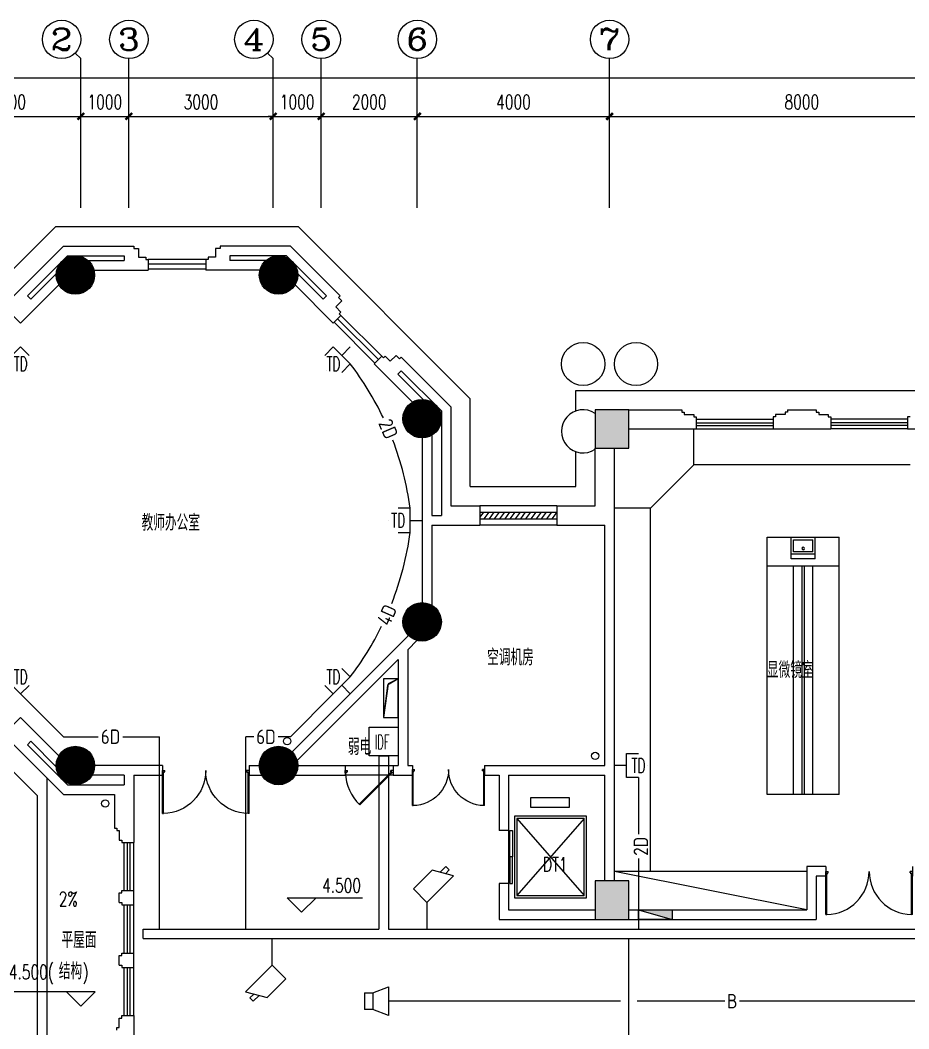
# Model space of a CAD drawing. Extents: x 190999 to 834799, y -200814 to 215286.
# Drawn here: x 327450 to 345937, y 93311 to 114286 of the extents above; entities that cross this region are included whole.
import ezdxf
from ezdxf.enums import TextEntityAlignment as Align

# ---------------------------------------------------------------- set-up
doc = ezdxf.new("R2010")
doc.units = 0
doc.header["$LTSCALE"] = 1000
doc.header["$MEASUREMENT"] = 0
for name, color, linetype in [('00-EQUIP', 3, 'Continuous'), ('00-SIG_TEXT', 7, 'Continuous'), ('00-WIRE-4', 6, 'Continuous'), ('A-墙线', 2, 'Continuous'), ('A-外包装修', 250, 'Continuous'), ('A-外窗', 145, 'Continuous'), ('A-家具', 250, 'Continuous'), ('A-门', 167, 'Continuous'), ('AXIS', 3, 'Continuous'), ('AXIS_TEXT', 7, 'Continuous'), ('COLUMN', 2, 'Continuous'), ('DIM_ELEV', 3, 'Continuous'), ('EQUIP_消火栓', 6, 'Continuous'), ('PUB_HATCH', 250, 'Continuous'), ('PUB_TEXT', 7, 'Continuous'), ('STAIR', 5, 'Continuous'), ('WALL', 4, 'Continuous'), ('WINDOW', 7, 'Continuous'), ('屋面排水', 7, 'Continuous'), ('房间名称', 7, 'Continuous'), ('桥架', 1, 'Continuous'), ('电井开洞', 6, 'Continuous'), ('雨水管', 3, 'Continuous'), ('雨水管口', 1, 'Continuous')]:
    doc.layers.add(name, color=color, linetype=linetype)
doc.styles.add('-GBCBIGGBENOR', font='GBENOR.shx', dxfattribs={"bigfont": 'GBCBIG.shx'})
doc.styles.add('_COMPLEX', font='COMPLEX.shx', dxfattribs={"width": 0.5})
doc.styles.add('_TCH_AXIS', font='COMPLEX', dxfattribs={"bigfont": 'GBCBIG'})
doc.styles.add('_TCH_DIM', font='SIMPLEX', dxfattribs={"bigfont": 'GBCBIG'})
doc.styles.add('COMPLEX', font='COMPLEX')
doc.styles.add('DIM_FONT', font='SIMPLEX', dxfattribs={"width": 0.7, "bigfont": 'GBCBIG'})
doc.styles.get("Standard").update_dxf_attribs({"font": 'simhei.ttf'})
doc.styles.add('zz-1', font='arial.ttf', dxfattribs={"width": 0.8})
doc.dimstyles.new('DIMN', dxfattribs={"dimtxt": 300, "dimasz": 100, "dimexe": 250, "dimexo": 300, "dimgap": 150, "dimtad": 1, "dimdec": 0, "dimzin": 0, "dimdsep": 46, "dimtxsty": 'DIM_FONT', "dimblk": 'ARCHTICK', "dimcen": 0.09, "dimclrt": 7, "dimazin": 2, "dimtfac": 1, "dimtdec": 0, "dimtix": 1, "dimtmove": 2, "dimatfit": 3, "dimfxl": 0, "dimtolj": 1, "dimtzin": 0, "dimarcsym": 0})

# ---------------------------------------------------------------- blocks, each defined once
blk = doc.blocks.new('m1800')
at = {"layer": 'A-墙线'}
for p, q in [((-900, -100), (-900, 100)), ((900, -100), (900, 100))]:
    blk.add_line(p, q, dxfattribs=at)
at = {"layer": 'A-门'}
for p, q in [((-900, 900), (-900, 0)), ((-900, 900), (-880, 900)), ((-880, 900), (-880, 50)), ((880, 900), (880, 50)), ((900, 900), (880, 900)), ((900, 900), (900, 0)), ((-900, 50), (-870, 50)), ((-900, 0), (-850, 0)), ((-870, 50), (-870, 30)), ((-870, 30), (-850, 30)), ((-850, 30), (-850, 0)), ((850, 30), (850, 0)), ((870, 30), (850, 30)), ((900, 0), (850, 0)), ((870, 50), (870, 30)), ((900, 50), (870, 50))]:
    blk.add_line(p, q, dxfattribs=at)
for centre, start, end in [((-900, 0), 0, 88.7267), ((900, 0), 91.2733, 180)]:
    blk.add_arc(centre, 900, start, end, dxfattribs=at)
blk = doc.blocks.new('$TwtSys$00000434')
for p, q in [((-0.5, 0.5), (-0.5, -0.5)), ((-0.5, -0.5), (0.5, 0.5)), ((0.5, 0.5), (-0.5, 0.5)), ((0.5, -0.5), (0.5, 0.5)), ((-0.5, -0.5), (0.5, -0.5))]:
    blk.add_line(p, q)
blk.add_solid([(0.5, -0.5), (0.5, 0.5), (-0.5, -0.5)])
blk = doc.blocks.new('bfm01')
at = {"layer": 'A-墙线'}
for p, q in [((-200, 0), (0, 0)), ((-200, -1000), (0, -1000))]:
    blk.add_line(p, q, dxfattribs=at)
at = {"layer": 'A-门'}
for p, q in [((-200, -1000), (-200, 0)), ((-100, 0), (-100, -50)), ((-70, -50), (-100, -50)), ((-50, -30), (-70, -30)), ((-70, -30), (-70, -50)), ((-64, -44), (-50, -30)), ((-64, -44), (603, -711)), ((-50, 0), (-50, -30)), ((-50, -30), (617, -697)), ((0, 0), (0, -1000)), ((-70, -950), (-100, -950)), ((-100, -1000), (-100, -950)), ((-50, -1000), (-100, -1000)), ((-70, -970), (-70, -950)), ((-50, -970), (-70, -970)), ((-50, -1000), (-50, -970))]:
    blk.add_line(p, q, dxfattribs=at)
blk.add_arc((-100, 0), 1000, 272.866, 315.8103, dxfattribs=at)
blk = doc.blocks.new('$WINLIB2D$00000039')
at = {"color": 0}
for p, q in [((0.5, 0.5), (-0.5, 0.5)), ((-0.5, 0.167), (0.5, 0.167)), ((-0.384, -0.167), (-0.448, 0.167)), ((-0.316, -0.167), (-0.38, 0.167)), ((-0.248, -0.167), (-0.312, 0.167)), ((-0.18, -0.167), (-0.244, 0.167)), ((-0.112, -0.167), (-0.176, 0.167)), ((-0.044, -0.167), (-0.108, 0.167)), ((0.024, -0.167), (-0.04, 0.167)), ((0.092, -0.167), (0.028, 0.167)), ((0.16, -0.167), (0.096, 0.167)), ((0.228, -0.167), (0.164, 0.167)), ((0.296, -0.167), (0.232, 0.167)), ((0.364, -0.167), (0.3, 0.167)), ((0.432, -0.167), (0.368, 0.167)), ((0.5, -0.167), (0.436, 0.167)), ((-0.452, -0.167), (-0.5, 0.084)), ((-0.5, -0.167), (0.5, -0.167)), ((0.5, -0.5), (-0.5, -0.5))]:
    blk.add_line(p, q, dxfattribs=at)
blk = doc.blocks.new('_ArchTick')
at = {"const_width": 0.5}
blk.add_lwpolyline([(-0.7, -0.7), (0.7, 0.7)], dxfattribs=at)
blk = doc.blocks.new('*D43')
at = {"layer": 'AXIS', "color": 0, "lineweight": -2}
for p, q in [((325712, 110686), (325712, 112536)), ((328711, 110686), (328711, 112536)), ((325712, 112286), (328711, 112286))]:
    blk.add_line(p, q, dxfattribs=at)
at = {"layer": 'Defpoints', "color": 0}
for p in [(328711, 112286), (325712, 110386), (328711, 110386)]:
    blk.add_point(p, dxfattribs=at)
at = {"layer": 'AXIS', "color": 0, "lineweight": -2, "xscale": 100, "yscale": 100, "zscale": 100, "rotation": 180}
blk.add_blockref('_ArchTick', (325712, 112286), dxfattribs=at)
at = {"layer": 'AXIS', "color": 0, "lineweight": -2, "xscale": 100, "yscale": 100, "zscale": 100}
blk.add_blockref('_ArchTick', (328711, 112286), dxfattribs=at)
at = {"layer": 'AXIS', "color": 7, "insert": (327211, 112586), "char_height": 300, "attachment_point": 5, "style": 'DIM_FONT'}
blk.add_mtext('\\A1;3000', dxfattribs=at)
blk = doc.blocks.new('*D44')
at = {"layer": 'AXIS', "color": 0, "lineweight": -2}
for p, q in [((328711, 110686), (328711, 112536)), ((329712, 110686), (329712, 112536)), ((328711, 112286), (329712, 112286))]:
    blk.add_line(p, q, dxfattribs=at)
at = {"layer": 'Defpoints', "color": 0}
for p in [(329712, 112286), (328711, 110386), (329712, 110386)]:
    blk.add_point(p, dxfattribs=at)
at = {"layer": 'AXIS', "color": 0, "lineweight": -2, "xscale": 100, "yscale": 100, "zscale": 100, "rotation": 180}
blk.add_blockref('_ArchTick', (328711, 112286), dxfattribs=at)
at = {"layer": 'AXIS', "color": 0, "lineweight": -2, "xscale": 100, "yscale": 100, "zscale": 100}
blk.add_blockref('_ArchTick', (329712, 112286), dxfattribs=at)
at = {"layer": 'AXIS', "color": 7, "insert": (329211, 112586), "char_height": 300, "attachment_point": 5, "style": 'DIM_FONT'}
blk.add_mtext('\\A1;1000', dxfattribs=at)
blk = doc.blocks.new('*D45')
at = {"layer": 'AXIS', "color": 0, "lineweight": -2}
for p, q in [((329712, 110686), (329712, 112536)), ((332712, 110686), (332712, 112536)), ((329712, 112286), (332712, 112286))]:
    blk.add_line(p, q, dxfattribs=at)
at = {"layer": 'Defpoints', "color": 0}
for p in [(332712, 112286), (329712, 110386), (332712, 110386)]:
    blk.add_point(p, dxfattribs=at)
at = {"layer": 'AXIS', "color": 0, "lineweight": -2, "xscale": 100, "yscale": 100, "zscale": 100, "rotation": 180}
blk.add_blockref('_ArchTick', (329712, 112286), dxfattribs=at)
at = {"layer": 'AXIS', "color": 0, "lineweight": -2, "xscale": 100, "yscale": 100, "zscale": 100}
blk.add_blockref('_ArchTick', (332712, 112286), dxfattribs=at)
at = {"layer": 'AXIS', "color": 7, "insert": (331212, 112586), "char_height": 300, "attachment_point": 5, "style": 'DIM_FONT'}
blk.add_mtext('\\A1;3000', dxfattribs=at)
blk = doc.blocks.new('*D46')
at = {"layer": 'AXIS', "color": 0, "lineweight": -2}
for p, q in [((332712, 110686), (332712, 112536)), ((333712, 110686), (333712, 112536)), ((332712, 112286), (332612, 112286)), ((332712, 112286), (333712, 112286)), ((333712, 112286), (333812, 112286))]:
    blk.add_line(p, q, dxfattribs=at)
at = {"layer": 'Defpoints', "color": 0}
for p in [(333712, 112286), (332712, 110386), (333712, 110386)]:
    blk.add_point(p, dxfattribs=at)
at = {"layer": 'AXIS', "color": 0, "lineweight": -2, "xscale": 100, "yscale": 100, "zscale": 100}
blk.add_blockref('_ArchTick', (332712, 112286), dxfattribs=at)
at = {"layer": 'AXIS', "color": 0, "lineweight": -2, "xscale": 100, "yscale": 100, "zscale": 100, "rotation": 180}
blk.add_blockref('_ArchTick', (333712, 112286), dxfattribs=at)
at = {"layer": 'AXIS', "color": 7, "insert": (333212, 112586), "char_height": 300, "attachment_point": 5, "style": 'DIM_FONT'}
blk.add_mtext('\\A1;1000', dxfattribs=at)
blk = doc.blocks.new('*D47')
at = {"layer": 'AXIS', "color": 0, "lineweight": -2}
for p, q in [((333712, 110686), (333712, 112536)), ((335712, 110686), (335712, 112536)), ((333712, 112286), (335712, 112286))]:
    blk.add_line(p, q, dxfattribs=at)
at = {"layer": 'Defpoints', "color": 0}
for p in [(335712, 112286), (333712, 110386), (335712, 110386)]:
    blk.add_point(p, dxfattribs=at)
at = {"layer": 'AXIS', "color": 0, "lineweight": -2, "xscale": 100, "yscale": 100, "zscale": 100, "rotation": 180}
blk.add_blockref('_ArchTick', (333712, 112286), dxfattribs=at)
at = {"layer": 'AXIS', "color": 0, "lineweight": -2, "xscale": 100, "yscale": 100, "zscale": 100}
blk.add_blockref('_ArchTick', (335712, 112286), dxfattribs=at)
at = {"layer": 'AXIS', "color": 7, "insert": (334712, 112586), "char_height": 300, "attachment_point": 5, "style": 'DIM_FONT'}
blk.add_mtext('\\A1;2000', dxfattribs=at)
blk = doc.blocks.new('*D48')
at = {"layer": 'AXIS', "color": 0, "lineweight": -2}
for p, q in [((335712, 110686), (335712, 112536)), ((339712, 110686), (339712, 112536)), ((335712, 112286), (339712, 112286))]:
    blk.add_line(p, q, dxfattribs=at)
at = {"layer": 'Defpoints', "color": 0}
for p in [(339712, 112286), (335712, 110386), (339712, 110386)]:
    blk.add_point(p, dxfattribs=at)
at = {"layer": 'AXIS', "color": 0, "lineweight": -2, "xscale": 100, "yscale": 100, "zscale": 100, "rotation": 180}
blk.add_blockref('_ArchTick', (335712, 112286), dxfattribs=at)
at = {"layer": 'AXIS', "color": 0, "lineweight": -2, "xscale": 100, "yscale": 100, "zscale": 100}
blk.add_blockref('_ArchTick', (339712, 112286), dxfattribs=at)
at = {"layer": 'AXIS', "color": 7, "insert": (337712, 112586), "char_height": 300, "attachment_point": 5, "style": 'DIM_FONT'}
blk.add_mtext('\\A1;4000', dxfattribs=at)
blk = doc.blocks.new('*D49')
at = {"layer": 'AXIS', "color": 0, "lineweight": -2}
for p, q in [((339712, 110686), (339712, 112536)), ((347712, 110686), (347712, 112536)), ((339712, 112286), (347712, 112286))]:
    blk.add_line(p, q, dxfattribs=at)
at = {"layer": 'Defpoints', "color": 0}
for p in [(347712, 112286), (339712, 110386), (347712, 110386)]:
    blk.add_point(p, dxfattribs=at)
at = {"layer": 'AXIS', "color": 0, "lineweight": -2, "xscale": 100, "yscale": 100, "zscale": 100, "rotation": 180}
blk.add_blockref('_ArchTick', (339712, 112286), dxfattribs=at)
at = {"layer": 'AXIS', "color": 0, "lineweight": -2, "xscale": 100, "yscale": 100, "zscale": 100}
blk.add_blockref('_ArchTick', (347712, 112286), dxfattribs=at)
at = {"layer": 'AXIS', "color": 7, "insert": (343712, 112586), "char_height": 300, "attachment_point": 5, "style": 'DIM_FONT'}
blk.add_mtext('\\A1;8000', dxfattribs=at)
blk = doc.blocks.new('*D58')
at = {"layer": 'AXIS', "color": 0, "lineweight": -2}
for p, q in [((325012, 110686), (325012, 113336)), ((402262, 110686), (402262, 113336)), ((325012, 113086), (402262, 113086))]:
    blk.add_line(p, q, dxfattribs=at)
at = {"layer": 'Defpoints', "color": 0}
for p in [(402262, 113086), (325012, 110386), (402262, 110386)]:
    blk.add_point(p, dxfattribs=at)
at = {"layer": 'AXIS', "color": 0, "lineweight": -2, "xscale": 100, "yscale": 100, "zscale": 100, "rotation": 180}
blk.add_blockref('_ArchTick', (325012, 113086), dxfattribs=at)
at = {"layer": 'AXIS', "color": 0, "lineweight": -2, "xscale": 100, "yscale": 100, "zscale": 100}
blk.add_blockref('_ArchTick', (402262, 113086), dxfattribs=at)
at = {"layer": 'AXIS', "color": 7, "insert": (363637, 113386), "char_height": 300, "attachment_point": 5, "style": 'DIM_FONT'}
blk.add_mtext('\\A1;77250', dxfattribs=at)
blk = doc.blocks.new('_YZH')
blk.add_circle((0, 0), 0.5)
at = {"layer": 'PUB_HATCH', "const_width": 0.5}
blk.add_lwpolyline([(-0.25, 0, 1), (0.25, 0, 1)], format="xyb", close=True, dxfattribs=at)
blk = doc.blocks.new('_AXISO')
blk.add_circle((0, 0), 0.5)
at = {"layer": 'AXIS_TEXT', "style": 'COMPLEX', "width": 1.041667}
blk.add_attdef('A', text='', height=0.56, dxfattribs=at).set_placement((-0.25, -0.28), (0.25, -0.28), align=Align.FIT)
blk = doc.blocks.new('$plan$00001609')
at = {"linetype": 'Continuous'}
for p, q in [((0, -251), (0, 251)), ((0, 251), (450, 251)), ((93, -251), (93, 251)), ((450, 251), (450, -251)), ((146, -199), (146, 199)), ((146, 199), (397, 199)), ((397, 199), (397, -199)), ((146, -199), (397, -199)), ((0, -251), (450, -251))]:
    blk.add_line(p, q, dxfattribs=at)
blk.add_line((238, 2), (238, 0))
blk.add_arc((212, 0), 26, 4.716, 0, dxfattribs=at)
at = {"style": 'zz-1'}
for tag in ['YSIZE', 'XSIZE']:
    blk.add_attdef(tag, (0, 0), '', height=0.5, dxfattribs=at)
blk = doc.blocks.new('_LINKPT1')
at = {"color": 0}
blk.add_line((0, 0), (0, 0), dxfattribs=at)
blk = doc.blocks.new('IO37IMB6')
for p, q in [((-0.5, 0.499), (-0.5, 0.999)), ((0.5, 0.999), (0.5, 0.499)), ((0.5, 0.499), (-0.5, 0.499)), ((0, 0.5), (0, 0))]:
    blk.add_line(p, q)
at = {"xscale": 0.002, "yscale": 0.002, "zscale": 0.002}
for p in [(0, 1.384), (-0.5, 0.499), (0.5, 0.499), (0, 0)]:
    blk.add_blockref('_LINKPT1', p, dxfattribs=at)
at = {"style": '_COMPLEX', "width": 0.6, "flags": 8}
blk.add_attdef('$TEXT$', text='', height=0.6, dxfattribs=at).set_placement((0, 1), align=Align.MIDDLE_CENTER)
at = {"flags": 9}
blk.add_attdef('A', (0, 0), '', height=0.00002, dxfattribs=at)
blk = doc.blocks.new('_I71UQN')
for p, q in [((-0.837, 0.1), (-0.609, 0.1)), ((-0.837, -0.1), (-0.837, 0.1)), ((-0.78, 0.4), (-0.323, -0.4)), ((0.78, 0.4), (-0.78, 0.4)), ((0.78, 0.4), (0.78, -0.4)), ((-0.837, -0.1), (-0.494, -0.1)), ((0.78, -0.4), (-0.323, -0.4))]:
    blk.add_line(p, q)
at = {"xscale": 0.002, "yscale": 0.002, "zscale": 0.002}
for p in [(0, 0.4), (0.78, 0), (0, -0.4)]:
    blk.add_blockref('_LINKPT1', p, dxfattribs=at)
at = {"flags": 9}
blk.add_attdef('A', (0, 0), '', height=0.00002, dxfattribs=at)
blk = doc.blocks.new('OS28WV87')
for p, q in [((0.35, 0.35), (1, 0.6)), ((1, 0.6), (1, -0.6)), ((0, 0.35), (0, -0.35)), ((0, 0.35), (0.35, 0.35)), ((0.35, 0.35), (0.35, -0.35)), ((0.35, -0.35), (0, -0.35)), ((1, -0.6), (0.35, -0.35))]:
    blk.add_line(p, q)
at = {"xscale": 0.002, "yscale": 0.002, "zscale": 0.002}
for p in [(0, 0), (0.175, 0.35), (1, 0), (0.175, -0.35)]:
    blk.add_blockref('_LINKPT1', p, dxfattribs=at)
at = {"flags": 9}
blk.add_attdef('A', (0, 0), '', height=0.00002, dxfattribs=at)
blk = doc.blocks.new('A$C6FA94C0C')
at = {"layer": '00-EQUIP', "color": 1}
for p, q in [((80, 672), (0, 0)), ((300, 800), (80, 672))]:
    blk.add_line(p, q, dxfattribs=at)
blk.add_lwpolyline([(0, 0), (300, 0), (300, 800), (0, 800)], close=True, dxfattribs=at)

msp = doc.modelspace()

# ---------------------------------------------------------------- hatches: boundary and pattern name
at = {"layer": 'PUB_HATCH'}
for points in [[(340111.6, 105386.5), (340111.6, 106186.5), (339411.6, 106186.5), (339411.6, 105386.5)], [(340111.6, 95586.5), (340111.6, 96386.5), (339411.6, 96386.5), (339411.6, 95586.5)]]:
    msp.add_hatch(color=256, dxfattribs=at).paths.add_polyline_path(points)

# ---------------------------------------------------------------- linework, layer by layer
at = {"layer": '00-EQUIP'}
msp.add_line((337111.6, 98786.5), (337111.6, 98586.5), dxfattribs=at)
msp.add_lwpolyline([(334711.6, 99586.4), (335311.6, 99586.4), (335311.6, 98986.4), (334711.6, 98986.4)], close=True, dxfattribs=at)
at = {"layer": '00-WIRE-4'}
for p, q in [((328349.5, 99386.5), (327458.6, 100277.5)), ((333070.9, 99383.8), (333964.7, 100277.5)), ((328349.5, 99386.5), (329076.1, 99386.5)), ((329585.3, 99386.5), (330347.2, 99386.5)), ((330347.2, 95386.5), (330347.2, 99386.5)), ((332147.2, 95386.5), (332147.2, 99383.8)), ((332309.6, 99383.8), (332147.2, 99383.8)), ((333070.9, 99383.8), (332818.8, 99383.8)), ((340311.1, 98536.5), (340311.1, 97357.4)), ((340311.1, 96856.8), (340311.1, 95386.5)), ((335912.1, 95940.4), (335912.1, 95386.5)), ((332692.6, 94632.5), (332692.6, 95186.5)), ((340111.1, 90732.1), (340111.1, 95186.5)), ((339936.1, 93886.5), (335111.6, 93886.5)), ((342111.6, 93886.5), (340286.1, 93886.5)), ((348261.6, 93886.5), (342416.6, 93886.5))]:
    msp.add_line(p, q, dxfattribs=at)
for centre, start, end in [((329283.2, 103292.6), 25.43336, 37.38081), ((329283.2, 103292.6), 7.64205, 20.90923), ((329283.2, 104477.9), 338.50735, 352.35795), ((329283.2, 104477.9), 322.61919, 333.81483)]:
    msp.add_arc(centre, 6336.4, start, end, dxfattribs=at)
at = {"layer": 'A-墙线'}
for p, q in [((328350.8, 109586.5), (327317.7, 108553.4)), ((328350.8, 109586.5), (329811.8, 109586.5)), ((329811.8, 109586.5), (329811.8, 109536.5)), ((329811.8, 109536.5), (329911.8, 109536.5)), ((329911.8, 109536.5), (329911.8, 109361.5)), ((331611.8, 109536.5), (331511.8, 109536.5)), ((331511.8, 109536.5), (331511.8, 109361.5)), ((333072.9, 109586.5), (331611.8, 109586.5)), ((331611.8, 109586.5), (331611.8, 109536.5)), ((333072.9, 109586.5), (334106, 108553.4)), ((328433.7, 109386.5), (327600.6, 108553.4)), ((328433.7, 109386.5), (329611.8, 109386.5)), ((328863.9, 109286.5), (329611.8, 109286.5)), ((329611.8, 109386.5), (329611.8, 109286.5)), ((329911.8, 109361.5), (330061.8, 109361.5)), ((330061.8, 109361.5), (330061.8, 109311.5)), ((330061.8, 109311.5), (330111.8, 109311.5)), ((330111.8, 109311.5), (330111.8, 109086.5)), ((331361.8, 109311.5), (331311.8, 109311.5)), ((331311.8, 109311.5), (331311.8, 109086.5)), ((331511.8, 109361.5), (331361.8, 109361.5)), ((331361.8, 109361.5), (331361.8, 109311.5)), ((332990, 109386.5), (331811.8, 109386.5)), ((331811.8, 109386.5), (331811.8, 109286.5)), ((332559.8, 109286.5), (331811.8, 109286.5)), ((332990, 109386.5), (333823.1, 108553.4)), ((328986.7, 109086.5), (330111.8, 109086.5)), ((332437, 109086.5), (331311.8, 109086.5)), ((328200.1, 109011.5), (327671.3, 108482.7)), ((333223.6, 109011.5), (333752.4, 108482.7)), ((328254.8, 108783.3), (327459.2, 107987.7)), ((333168.9, 108783.3), (333964.5, 107987.7)), ((327600.6, 108553.4), (327671.3, 108482.7)), ((333823.1, 108553.4), (333752.4, 108482.7)), ((334141.3, 108447.3), (334017.6, 108323.6)), ((334106, 108553.4), (334070.6, 108518)), ((334070.6, 108518), (334141.3, 108447.3)), ((334017.6, 108323.6), (334123.6, 108217.5)), ((327300.1, 108146.8), (327459.2, 107987.7)), ((334123.6, 108146.8), (333964.5, 107987.7)), ((334123.6, 108217.5), (334088.3, 108182.2)), ((334088.3, 108182.2), (334123.6, 108146.8)), ((334972.2, 107298.3), (334813.1, 107139.2)), ((335007.5, 107262.9), (334972.2, 107298.3)), ((335042.9, 107298.3), (335007.5, 107262.9)), ((335148.9, 107192.2), (335042.9, 107298.3)), ((335272.7, 107315.9), (335148.9, 107192.2)), ((335343.4, 107245.2), (335272.7, 107315.9)), ((335378.8, 107280.6), (335343.4, 107245.2)), ((336411.8, 106247.5), (335378.8, 107280.6)), ((335608.7, 106343.5), (334813.1, 107139.2)), ((335378.8, 106997.8), (335308, 106927)), ((336211.8, 106164.7), (335378.8, 106997.8)), ((335836.9, 106398.2), (335308, 106927)), ((336211.8, 106164.7), (336211.8, 103986.5)), ((336411.8, 106247.5), (336411.8, 104186.5)), ((340111.6, 106186.5), (341211.6, 106186.5)), ((341211.6, 106186.5), (341211.6, 106136.5)), ((341211.6, 106136.5), (341261.6, 106136.5)), ((341261.6, 106136.5), (341261.6, 106086.5)), ((343361.6, 106136.5), (343361.6, 106086.5)), ((343411.6, 106136.5), (343361.6, 106136.5)), ((343411.6, 106186.5), (344011.6, 106186.5)), ((343411.6, 106186.5), (343411.6, 106136.5)), ((344011.6, 106186.5), (344011.6, 106136.5)), ((344011.6, 106136.5), (344061.6, 106136.5)), ((344061.6, 106136.5), (344061.6, 106086.5)), ((341261.6, 106086.5), (341461.6, 106086.5)), ((341461.6, 106086.5), (341461.6, 106036.5)), ((341461.6, 106036.5), (341511.6, 106036.5)), ((341511.6, 106036.5), (341511.6, 105786.5)), ((343161.6, 106036.5), (343111.6, 106036.5)), ((343111.6, 106036.5), (343111.6, 105786.5)), ((343161.6, 106086.5), (343161.6, 106036.5)), ((343361.6, 106086.5), (343161.6, 106086.5)), ((344061.6, 106086.5), (344261.6, 106086.5)), ((344261.6, 106086.5), (344261.6, 106036.5)), ((344261.6, 106036.5), (344311.6, 106036.5)), ((344311.6, 106036.5), (344311.6, 105786.5)), ((345961.6, 106036.5), (345911.6, 106036.5)), ((345911.6, 106036.5), (345911.6, 105786.5)), ((340111.6, 105786.5), (341511.6, 105786.5)), ((343111.6, 105786.5), (344311.6, 105786.5)), ((345911.6, 105786.5), (347361.6, 105786.5)), ((335811.8, 105599), (335811.8, 102174)), ((336011.8, 105652.6), (336011.8, 103986.5)), ((339411.6, 104186.5), (339411.6, 105386.5)), ((339811.6, 96386.5), (339811.6, 105386.5)), ((336011.8, 103986.5), (336211.8, 103986.5)), ((336011.8, 103786.5), (336011.8, 102120.4)), ((339611.6, 98786.5), (339611.6, 103786.5)), ((333107, 99069.4), (335529.4, 101491.7)), ((335511.6, 101191.2), (335711.6, 101391.2)), ((335511.6, 101191.2), (335511.6, 98786.5)), ((333210.6, 98890.1), (335311.6, 100991.2)), ((335311.6, 100991.2), (335311.6, 98786.5)), ((327300.1, 99626.2), (327459.2, 99785.3)), ((328254.8, 98989.6), (327459.2, 99785.3)), ((328350.8, 98186.5), (327317.7, 99219.6)), ((327600.6, 99219.6), (327671.3, 99290.3)), ((328433.7, 98386.5), (327600.6, 99219.6)), ((328200.1, 98761.4), (327671.3, 99290.3)), ((329611.6, 98586.5), (328945.8, 98586.5)), ((330411.2, 98786.5), (328999.1, 98786.5)), ((329611.6, 98586.5), (329611.6, 98386.5)), ((329811.6, 98586.5), (329811.6, 97186.5)), ((329811.6, 98586.5), (330411.2, 98586.5)), ((330411.2, 98786.5), (330411.2, 98586.5)), ((332211.2, 98786.5), (332424.2, 98786.5)), ((332211.2, 98586.5), (332477.8, 98586.5)), ((333170.6, 98586.5), (334211.6, 98586.5)), ((333224.2, 98786.5), (334211.6, 98786.5)), ((334211.6, 98786.5), (334211.6, 98586.5)), ((335211.6, 98786.5), (335311.6, 98786.5)), ((335211.6, 98786.5), (335211.6, 98586.5)), ((335211.6, 98586.5), (335611.6, 98586.5)), ((335511.6, 98786.5), (335611.6, 98786.5)), ((335611.6, 98786.5), (335611.6, 98586.5)), ((337111.6, 98786.5), (339611.6, 98786.5)), ((337111.6, 98786.5), (337111.6, 98586.5)), ((337111.6, 98586.5), (337411.6, 98586.5)), ((337411.6, 98586.5), (337411.6, 97436.5)), ((337611.6, 98586.5), (339611.6, 98586.5)), ((337611.6, 98586.5), (337611.6, 97436.5)), ((339611.6, 96386.5), (339611.6, 98586.5)), ((328433.7, 98386.5), (329611.6, 98386.5)), ((328350.8, 98186.5), (329411.6, 98186.5)), ((329411.6, 98186.5), (329411.6, 97486.5)), ((329411.6, 97486.5), (329461.6, 97486.5)), ((329461.6, 97486.5), (329461.6, 97436.5)), ((329461.6, 97436.5), (329511.6, 97436.5)), ((329511.6, 97436.5), (329511.6, 97236.5)), ((337611.6, 97436.5), (337411.6, 97436.5)), ((329511.6, 97236.5), (329561.6, 97236.5)), ((329561.6, 97236.5), (329561.6, 97186.5)), ((329561.6, 97186.5), (329811.6, 97186.5)), ((344211.6, 96686.5), (343811.6, 96686.5)), ((343811.6, 96686.5), (343811.6, 95786.5)), ((344211.6, 96486.5), (344011.6, 96486.5)), ((344011.6, 96486.5), (344011.6, 95586.5)), ((337611.6, 96336.5), (337411.6, 96336.5)), ((337411.6, 96336.5), (337411.6, 95586.5)), ((337611.6, 96336.5), (337611.6, 95786.5)), ((329511.6, 95936.5), (329511.6, 96136.5)), ((329511.6, 96136.5), (329561.6, 96136.5)), ((329561.6, 96136.5), (329561.6, 96186.5)), ((329561.6, 96186.5), (329811.6, 96186.5)), ((329811.6, 95886.5), (329811.6, 96186.5)), ((329511.6, 95936.5), (329561.6, 95936.5)), ((329561.6, 95936.5), (329561.6, 95886.5)), ((329561.6, 95886.5), (329811.6, 95886.5)), ((337611.6, 95786.5), (339411.6, 95786.5)), ((340111.6, 95786.5), (343811.6, 95786.5)), ((337411.6, 95586.5), (339411.6, 95586.5)), ((340111.6, 95586.5), (344011.6, 95586.5)), ((329511.6, 94636.5), (329511.6, 94836.5)), ((329511.6, 94836.5), (329561.6, 94836.5)), ((329561.6, 94836.5), (329561.6, 94886.5)), ((329561.6, 94886.5), (329811.6, 94886.5)), ((329811.6, 94586.5), (329811.6, 94886.5)), ((329511.6, 94636.5), (329561.6, 94636.5)), ((329561.6, 94636.5), (329561.6, 94586.5)), ((329561.6, 94586.5), (329811.6, 94586.5)), ((329561.6, 93536.5), (329561.6, 93586.5)), ((329561.6, 93586.5), (329811.6, 93586.5)), ((329811.6, 93586.5), (329811.6, 92186.5)), ((329511.6, 93536.5), (329561.6, 93536.5)), ((329511.6, 93336.5), (329511.6, 93536.5)), ((329461.6, 93336.5), (329511.6, 93336.5)), ((329461.6, 93286.5), (329461.6, 93336.5))]:
    msp.add_line(p, q, dxfattribs=at)
at = {"layer": 'A-外包装修'}
for p, q in [((339011.6, 106160.7), (339011.6, 106586.5)), ((339011.6, 106586.5), (402661.6, 106586.5)), ((339011.6, 104586.5), (339011.6, 105312.2)), ((336811.8, 104586.5), (339011.6, 104586.5)), ((328011.6, 91786.5), (328011.6, 98523.1)), ((327811.6, 91586.5), (327811.6, 98157.4))]:
    msp.add_line(p, q, dxfattribs=at)
msp.add_lwpolyline([(336811.8, 104586.5), (336811.8, 106413.2), (333238.6, 109986.5), (328185.1, 109986.5), (324611.8, 106413.2), (324611.8, 101359.8), (327811.6, 98160)], dxfattribs=at)
for centre in [(339161.6, 107136.5), (340261.6, 107136.5)]:
    msp.add_circle(centre, 450, dxfattribs=at)
msp.add_arc((339161.6, 105736.5), 450, 56.25101, 303.74899, dxfattribs=at)
at = {"layer": 'A-外窗'}
for p, q in [((331311.8, 109311.5), (330111.8, 109311.5)), ((331311.8, 109211.5), (330111.8, 109211.5)), ((331311.8, 109111.5), (330111.8, 109111.5)), ((334901.5, 107227.6), (334052.9, 108076.1)), ((334972.2, 107298.3), (334123.6, 108146.8)), ((334830.7, 107156.9), (333982.2, 108005.4)), ((341511.6, 105986.5), (343111.6, 105986.5)), ((345911.6, 105986.5), (344311.6, 105986.5)), ((341511.6, 105916.5), (343111.6, 105916.5)), ((341511.6, 105856.5), (343111.6, 105856.5)), ((341511.6, 105786.5), (343111.6, 105786.5)), ((345911.6, 105916.5), (344311.6, 105916.5)), ((345911.6, 105856.5), (344311.6, 105856.5)), ((345911.6, 105786.5), (344311.6, 105786.5)), ((329611.6, 96186.5), (329611.6, 97186.5)), ((329681.6, 96186.5), (329681.6, 97186.5)), ((329741.6, 96186.5), (329741.6, 97186.5)), ((329811.6, 96186.5), (329811.6, 97186.5)), ((329611.6, 94886.5), (329611.6, 95886.5)), ((329681.6, 94886.5), (329681.6, 95886.5)), ((329741.6, 94886.5), (329741.6, 95886.5)), ((329811.6, 94886.5), (329811.6, 95886.5)), ((329611.6, 93586.5), (329611.6, 94586.5)), ((329681.6, 93586.5), (329681.6, 94586.5)), ((329741.6, 93586.5), (329741.6, 94586.5)), ((329811.6, 93586.5), (329811.6, 94586.5))]:
    msp.add_line(p, q, dxfattribs=at)
at = {"layer": 'A-家具'}
for p, q in [((341461.6, 105036.5), (341461.6, 105786.5)), ((341461.6, 105036.5), (340561.6, 104136.5)), ((345961.6, 105036.5), (341461.6, 105036.5)), ((340561.6, 104136.5), (339811.6, 104136.5)), ((340561.6, 96586.5), (340561.6, 104136.5)), ((342989.3, 98186.5), (342989.3, 103536.5)), ((342989.3, 103536.5), (344489.3, 103536.5)), ((344489.3, 98186.5), (344489.3, 103536.5)), ((342989.3, 102936.5), (344489.3, 102936.5)), ((343539.3, 98186.5), (343539.3, 102936.5)), ((343714.3, 98186.5), (343714.3, 102936.5)), ((343764.3, 98186.5), (343764.3, 102936.5)), ((343939.3, 98186.5), (343939.3, 102936.5)), ((344489.3, 98186.5), (342989.3, 98186.5)), ((343811.6, 96586.5), (339811.6, 96586.5)), ((343811.6, 95786.5), (339811.6, 96586.5))]:
    msp.add_line(p, q, dxfattribs=at)
at = {"layer": 'A-门'}
msp.add_line((337611.6, 97436.5), (337611.6, 96336.5), dxfattribs=at)
for points in [[(337634.1, 96886.5), (337634.1, 97436.5), (337689.3, 97436.5), (337689.3, 96886.5)], [(337634.1, 96886.5), (337634.1, 96336.5), (337689.3, 96336.5), (337689.3, 96886.5)]]:
    msp.add_lwpolyline(points, close=True, dxfattribs=at)
at = {"layer": 'AXIS'}
for p, q in [((328594, 113603.6), (328711.2, 113486.5)), ((328711.2, 110386.5), (328711.2, 113486.5)), ((329711.6, 110386.5), (329711.6, 113486.5)), ((332594.9, 113603.6), (332712.1, 113486.5)), ((332712.1, 110386.5), (332712.1, 113486.5)), ((333711.6, 110386.5), (333711.6, 113486.5)), ((335711.6, 110386.5), (335711.6, 113486.5)), ((339711.6, 110386.5), (339711.6, 113486.5))]:
    msp.add_line(p, q, dxfattribs=at)
at = {"layer": 'COLUMN'}
for p, q in [((340111.6, 106186.5), (339411.6, 106186.5)), ((339411.6, 106186.5), (339411.6, 105386.5)), ((340111.6, 105386.5), (340111.6, 106186.5)), ((339411.6, 105386.5), (340111.6, 105386.5)), ((340111.6, 96386.5), (339411.6, 96386.5)), ((339411.6, 96386.5), (339411.6, 95586.5)), ((340111.6, 95586.5), (340111.6, 96386.5)), ((339411.6, 95586.5), (340111.6, 95586.5))]:
    msp.add_line(p, q, dxfattribs=at)
at = {"layer": 'DIM_ELEV'}
for p, q in [((333304.9, 95738.3), (333004.9, 96038.3)), ((333004.9, 96038.3), (334569.9, 96038.3)), ((333304.9, 95738.3), (333604.9, 96038.3)), ((329013.5, 94081.5), (327213.5, 94081.5)), ((328713.5, 93781.5), (328413.5, 94081.5)), ((328713.5, 93781.5), (329013.5, 94081.5))]:
    msp.add_line(p, q, dxfattribs=at)
at = {"layer": 'STAIR'}
for p, q in [((339182.7, 97686.5), (337782.7, 96086.5)), ((337782.7, 97686.5), (339182.7, 96086.5))]:
    msp.add_line(p, q, dxfattribs=at)
for points in [[(338069.4, 97921.4), (338878.8, 97921.4), (338878.8, 98114.5), (338069.4, 98114.5)], [(339232.7, 97736.5), (337732.7, 97736.5), (337732.7, 96036.5), (339232.7, 96036.5)], [(339182.7, 97686.5), (337782.7, 97686.5), (337782.7, 96086.5), (339182.7, 96086.5)]]:
    msp.add_lwpolyline(points, close=True, dxfattribs=at)
at = {"layer": 'WALL'}
for p, q in [((336411.8, 104186.5), (337011.6, 104186.5)), ((337011.6, 104186.5), (337011.6, 103786.5)), ((338611.6, 104186.5), (339411.6, 104186.5)), ((338611.6, 104186.5), (338611.6, 103786.5)), ((336011.8, 103786.5), (337011.6, 103786.5)), ((338611.6, 103786.5), (339611.6, 103786.5))]:
    msp.add_line(p, q, dxfattribs=at)
at = {"layer": '屋面排水'}
msp.add_lwpolyline([(328537.4, 96347.3, 0, 0, 0), (328778, 96823.1, 80, 0, 0), (328913.4, 97090.8, 0, 0, 0)], format="xyseb", dxfattribs=at)
at = {"layer": '桥架'}
for p, q in [((334911.6, 98986.5), (334911.6, 95386.5)), ((334911.6, 98986.4), (335111.6, 98986.4)), ((335111.6, 98986.5), (335111.6, 95386.5)), ((330011.6, 95386.5), (334911.6, 95386.5)), ((330011.6, 95186.5), (330011.6, 95386.5)), ((335111.6, 95386.5), (402711.6, 95386.5)), ((330011.6, 95186.5), (402711.6, 95186.5))]:
    msp.add_line(p, q, dxfattribs=at)
at = {"layer": '电井开洞', "color": 4}
msp.add_lwpolyline([(335311.6, 100586.5), (335011.6, 100586.5), (335011.6, 99786.5), (335311.6, 99786.5)], close=True, dxfattribs=at)
at = {"layer": '电井开洞'}
msp.add_lwpolyline([(335311.6, 100586.5), (335106.3, 100487.9), (335011.6, 99786.5)], dxfattribs=at)
at = {"layer": '雨水管'}
for centre in [(333004.6, 99293.5), (339411.6, 98986.5)]:
    msp.add_circle(centre, 75, dxfattribs=at)
at = {"layer": '雨水管口'}
msp.add_circle((329220, 97996.6), 75, dxfattribs=at)

# ---------------------------------------------------------------- block references
at = {"layer": '00-EQUIP'}
ref = msp.add_blockref('IO37IMB6', (327105.4, 107492.7), dxfattribs=dict(at, xscale=500, yscale=500, zscale=500, rotation=225))
ref.add_attrib('$TEXT$', 'TD', dxfattribs={"layer": '0', "height": 300, "style": '_COMPLEX', "width": 0.6, "flags": 8}).set_placement((327458.9, 107139.2), align=Align.MIDDLE_CENTER)
ref = msp.add_blockref('IO37IMB6', (334317.9, 107492.7), dxfattribs=dict(at, xscale=-499.9999999999999, yscale=500, zscale=500, rotation=134.9999999999999))
ref.add_attrib('$TEXT$', 'TD', dxfattribs={"layer": '0', "height": 300, "style": '_COMPLEX', "width": 0.6, "flags": 8}).set_placement((333964.3, 107139.2), align=Align.MIDDLE_CENTER)
ref = msp.add_blockref('IO37IMB6', (335812.8, 103885.3), dxfattribs=dict(at, xscale=-500, yscale=500, zscale=500, rotation=90))
ref.add_attrib('$TEXT$', 'TD', dxfattribs={"layer": '0', "height": 300, "style": '_COMPLEX', "width": 0.6, "flags": 8}).set_placement((335312.8, 103885.3), align=Align.MIDDLE_CENTER)
ref = msp.add_blockref('IO37IMB6', (327105.4, 100277.8), dxfattribs=dict(at, xscale=-499.9999999999999, yscale=500, zscale=500, rotation=315))
ref.add_attrib('$TEXT$', 'TD', dxfattribs={"layer": '0', "height": 300, "style": '_COMPLEX', "width": 0.6, "flags": 8}).set_placement((327458.9, 100631.4), align=Align.MIDDLE_CENTER)
ref = msp.add_blockref('IO37IMB6', (334317.9, 100277.8), dxfattribs=dict(at, xscale=500, yscale=500, zscale=500, rotation=45.00000000000009))
ref.add_attrib('$TEXT$', 'TD', dxfattribs={"layer": '0', "height": 300, "style": '_COMPLEX', "width": 0.6, "flags": 8}).set_placement((333964.3, 100631.4), align=Align.MIDDLE_CENTER)
msp.add_blockref('A$C6FA94C0C', (335011.6, 99786.5), dxfattribs=at)
ref = msp.add_blockref('IO37IMB6', (339811.6, 98786.5), dxfattribs=dict(at, xscale=500, yscale=500, zscale=500, rotation=270))
ref.add_attrib('$TEXT$', 'TD', dxfattribs={"layer": '0', "height": 300, "style": '_COMPLEX', "width": 0.6, "flags": 8}).set_placement((340311.6, 98786.5), align=Align.MIDDLE_CENTER)
at = {"layer": '00-EQUIP', "yscale": 500, "zscale": 500}
for p, xscale, rotation in [((336046.5, 96357.6), 499.9999999999999, 225.0000000000001), ((332558.2, 94215.3), 500, 45)]:
    msp.add_blockref('_I71UQN', p, dxfattribs=dict(at, xscale=xscale, rotation=rotation))
at = {"layer": '00-EQUIP', "xscale": 500, "yscale": 500, "zscale": 500}
msp.add_blockref('OS28WV87', (334611.6, 93886.5), dxfattribs=at)
at = {"layer": 'A-家具', "rotation": 90.00000000000001}
msp.add_blockref('$plan$00001609', (343739.3, 103086.5), dxfattribs=at)
at = {"layer": 'A-门', "xscale": -1, "rotation": 180}
msp.add_blockref('m1800', (331311.2, 98686.5), dxfattribs=at)
msp.add_blockref('m1800', (331311.2, 98686.5), dxfattribs=at)
at = {"layer": 'A-门'}
for name, p, rotation in [('bfm01', (335211.6, 98586.5), 270), ('m1800', (345111.6, 96586.5), 180)]:
    msp.add_blockref(name, p, dxfattribs=dict(at, rotation=rotation))
at = {"layer": 'A-门', "xscale": -0.8333333332557231, "yscale": 0.8333333332557231, "zscale": 0.8333333333333334, "rotation": 180}
msp.add_blockref('m1800', (336361.6, 98703.2), dxfattribs=at)
at = {"layer": 'AXIS'}
ref = msp.add_blockref('_AXISO', (328311.2, 113886.5), dxfattribs=dict(at, xscale=800, yscale=800, zscale=800))
ref.add_attrib('A', '2', dxfattribs={"layer": 'AXIS_TEXT', "height": 452.5, "style": '_TCH_AXIS', "width": 1.5}).set_placement((328084.9, 113660.2), (328537.5, 113660.2), align=Align.FIT)
ref = msp.add_blockref('_AXISO', (329711.6, 113886.5), dxfattribs=dict(at, xscale=800, yscale=800, zscale=800))
ref.add_attrib('A', '3', dxfattribs={"layer": 'AXIS_TEXT', "height": 452.5, "style": '_TCH_AXIS', "width": 1.5}).set_placement((329485.3, 113660.2), (329937.9, 113660.2), align=Align.FIT)
ref = msp.add_blockref('_AXISO', (332312.1, 113886.5), dxfattribs=dict(at, xscale=800, yscale=800, zscale=800))
ref.add_attrib('A', '4', dxfattribs={"layer": 'AXIS_TEXT', "height": 452.5, "style": '_TCH_AXIS', "width": 1.3125}).set_placement((332085.8, 113660.2), (332538.3, 113660.2), align=Align.FIT)
ref = msp.add_blockref('_AXISO', (333711.6, 113886.5), dxfattribs=dict(at, xscale=800, yscale=800, zscale=800))
ref.add_attrib('A', '5', dxfattribs={"layer": 'AXIS_TEXT', "height": 452.5, "style": '_TCH_AXIS', "width": 1.5}).set_placement((333485.3, 113660.2), (333937.9, 113660.2), align=Align.FIT)
ref = msp.add_blockref('_AXISO', (335711.6, 113886.5), dxfattribs=dict(at, xscale=800, yscale=800, zscale=800))
ref.add_attrib('A', '6', dxfattribs={"layer": 'AXIS_TEXT', "height": 452.5, "style": '_TCH_AXIS', "width": 1.5}).set_placement((335485.4, 113660.2), (335937.9, 113660.2), align=Align.FIT)
ref = msp.add_blockref('_AXISO', (339711.6, 113886.5), dxfattribs=dict(at, xscale=800, yscale=800, zscale=800))
ref.add_attrib('A', '7', dxfattribs={"layer": 'AXIS_TEXT', "height": 452.5, "style": '_TCH_AXIS', "width": 1.5}).set_placement((339485.4, 113660.2), (339937.9, 113660.2), align=Align.FIT)
at = {"layer": 'COLUMN', "xscale": 800, "yscale": 800, "zscale": 800}
for p in [(328599.4, 108986.5), (332824.3, 108986.5), (335811.8, 105999), (335811.8, 101774), (328599.4, 98786.5), (332824.3, 98786.5)]:
    msp.add_blockref('_YZH', p, dxfattribs=at)
at = {"layer": 'EQUIP_消火栓', "xscale": -700, "yscale": 200, "zscale": 700, "rotation": 180}
msp.add_blockref('$TwtSys$00000434', (340661.6, 95686.5), dxfattribs=at)
at = {"layer": 'WINDOW', "xscale": 1600, "yscale": -400, "zscale": 1600}
msp.add_blockref('$WINLIB2D$00000039', (337811.6, 103986.5), dxfattribs=at)

# ---------------------------------------------------------------- texts
at = {"layer": '00-EQUIP', "style": '_COMPLEX', "width": 0.5}
msp.add_text('IDF', height=300, dxfattribs=at).set_placement((334827.8, 99124.7))
at = {"layer": '00-SIG_TEXT', "style": '-GBCBIGGBENOR'}
for s, rotation, p in [('2D', 293.1713, (335108.5, 105785.9)), ('4D', 66.16109, (335079, 101917)), ('2D', 90, (340361.6, 97107.1))]:
    msp.add_text(s, height=300, rotation=rotation, dxfattribs=at).set_placement(p, align=Align.MIDDLE_CENTER)
for s, p in [('6D', (329330.7, 99386.5)), ('6D', (332564.2, 99383.8)), ('B', (342264.1, 93886.5))]:
    msp.add_text(s, height=300, dxfattribs=at).set_placement(p, align=Align.MIDDLE_CENTER)
at = {"layer": 'PUB_TEXT', "style": '_TCH_DIM', "width": 0.705882}
for s, p in [('4.500', (333729.9, 96143.2)), ('2%', (328252.8, 95862.6)), ('4.500(', (327213.5, 94342.2)), (')', (328745, 94342.2))]:
    msp.add_text(s, height=297.5, dxfattribs=at).set_placement(p)
at = {"layer": 'PUB_TEXT', "style": '_TCH_DIM'}
msp.add_text('结构', height=337.59, dxfattribs=at).set_placement((328253.5, 94342.2))
at = {"layer": '房间名称', "style": '_TCH_DIM'}
for s, p in [('教师办公室', (329975.8, 103668.8)), ('空调机房', (337163.4, 100868.4)), ('显微镜室', (342983.6, 100604.8)), ('弱电', (334267.1, 99008)), ('平屋面', (328309.1, 94990.4))]:
    msp.add_text(s, height=337.59, dxfattribs=at).set_placement(p)
at = {"layer": '房间名称', "style": '_TCH_DIM', "width": 0.705882}
msp.add_text('DT1', height=297.5, dxfattribs=at).set_placement((338324, 96580.2))

# ---------------------------------------------------------------- dimensions: what is measured, and where the dimension line sits
at = {"layer": 'AXIS'}
for p1, p2, distance, picture, middle in [((325011.8, 110386.5), (402261.6, 110386.5), 2700, '*D58', (363636.7, 113386.5)), ((325711.6, 110386.5), (328711.2, 110386.5), 1900, '*D43', (327211.4, 112586.5)), ((328711.2, 110386.5), (329711.6, 110386.5), 1900, '*D44', (329211.4, 112586.5)), ((329711.6241, 110386.4845), (332712.0708, 110386.4845), 1900, '*D45', (331211.8474, 112586.4845)), ((332712.0708, 110386.4845), (333711.6241, 110386.4845), 1900, '*D46', (333211.8474, 112586.4845)), ((333711.6, 110386.5), (335711.6, 110386.5), 1900, '*D47', (334711.6, 112586.5)), ((335711.6, 110386.5), (339711.6, 110386.5), 1900, '*D48', (337711.6, 112586.5)), ((339711.6, 110386.5), (347711.6, 110386.5), 1900, '*D49', (343711.6, 112586.5))]:
    dim = msp.add_aligned_dim(p1=p1, p2=p2, distance=distance, dimstyle='DIMN', dxfattribs=at)
    dim.commit()
    dim.dimension.update_dxf_attribs({"geometry": picture, "text_midpoint": middle})

doc.saveas('drawing.dxf')
